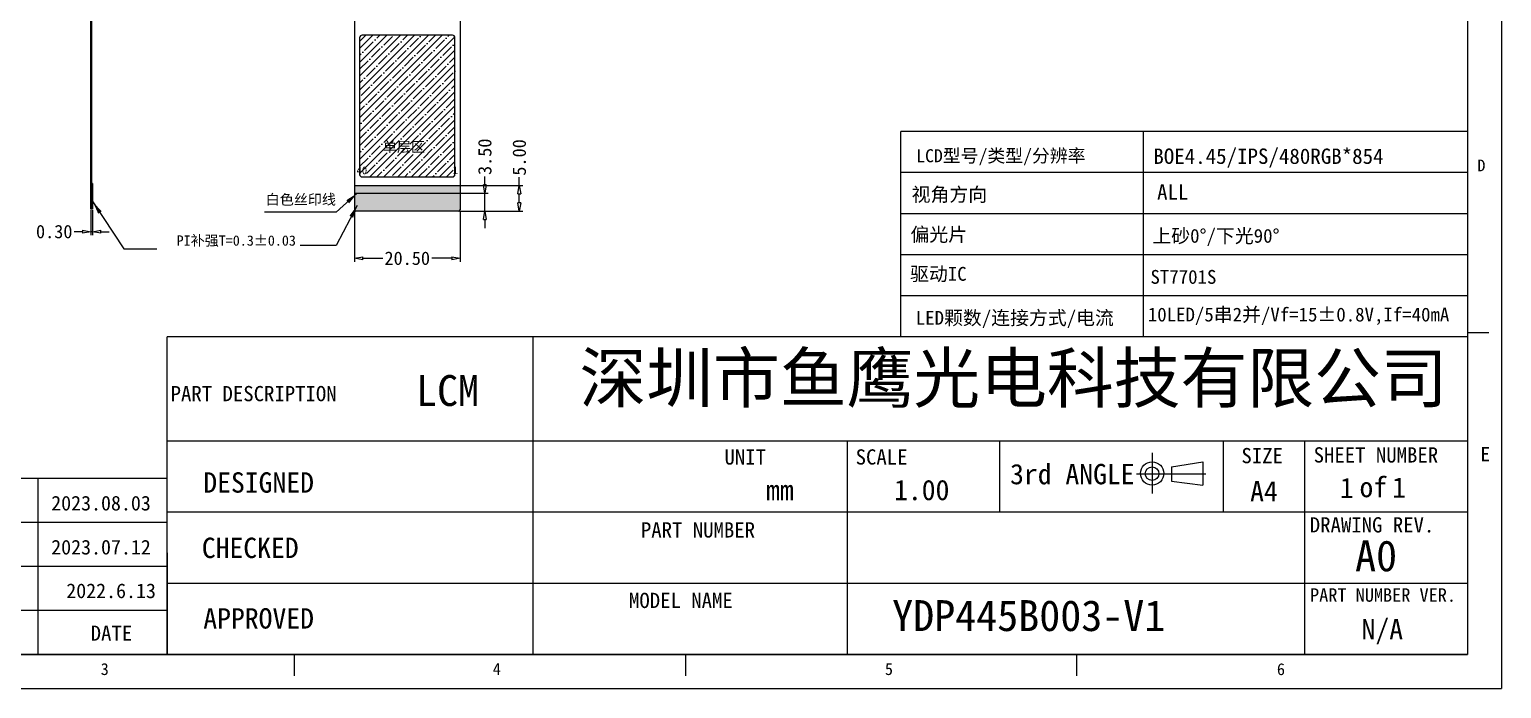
# Model space of a CAD drawing. Header units: millimetres. Extents: x 7345 to 7787, y -738 to -425.
# Drawn here: x 7501.3 to 7787, y -738.1 to -610.3 of the extents above; entities that cross this region are included whole.
import ezdxf
from ezdxf.enums import TextEntityAlignment as Align

# ---------------------------------------------------------------- set-up
doc = ezdxf.new("R2010")
doc.units = ezdxf.units.MM
doc.header["$PDMODE"] = 35
for name, color, linetype in [('FPC', 42, 'Continuous'), ('图框', 7, 'Continuous'), ('标注', 3, 'Continuous')]:
    doc.layers.add(name, color=color, linetype=linetype)
doc.layers.add('LCD', color=1, linetype='Continuous', lineweight=18)
doc.styles.add('1', font='', dxfattribs={"height": 5})
doc.styles.add('宋', font='', dxfattribs={"height": 2})
doc.styles.add('宋体', font='')
doc.styles.add('黑体', font='')
doc.styles.get('1').set_extended_font_data('KaiTi_GB2312')
doc.styles.get('宋').set_extended_font_data('SimSun')
doc.styles.get('宋体').set_extended_font_data('SimSun')
doc.styles.get('黑体').set_extended_font_data('楷体_GB2312')
doc.dimstyles.new('SYX', dxfattribs={"dimtxt": 3, "dimasz": 2.5, "dimexe": 1.25, "dimexo": 0.625, "dimtad": 1, "dimdsep": 46, "dimtxsty": '1', "dimcen": 2.5, "dimclrd": 256, "dimclre": 256, "dimclrt": 256, "dimadec": 0, "dimazin": 0, "dimtfac": 1, "dimtmove": 0, "dimatfit": 3, "dimfxl": 0, "dimarcsym": 0})
doc.dimstyles.new('标准', dxfattribs={"dimscale": 0.65, "dimtxt": 3, "dimasz": 2.5, "dimexe": 1, "dimexo": 0.3, "dimgap": 0.5, "dimtad": 0, "dimzin": 1, "dimdsep": 46, "dimtxsty": '宋体', "dimblk": 'CLOSEDBLANK', "dimcen": 0, "dimclrd": 3, "dimclre": 3, "dimclrt": 3, "dimadec": 0, "dimazin": 0, "dimtfac": 1, "dimtmove": 0, "dimatfit": 3, "dimldrblk": 'CLOSEDBLANK', "dimfxl": 0, "dimlwd": 0, "dimlwe": 0, "dimarcsym": 0})

# ---------------------------------------------------------------- blocks, each defined once
blk = doc.blocks.new('THIRD-PROJ_BL0')
at = {"linetype": 'Continuous'}
blk.add_line((257.13, 38.11), (257.13, 34.11), dxfattribs=at)
at = {"color": 7, "linetype": 'Continuous'}
for p, q in [((259.04, 36.73), (262.11, 37.22)), ((259.04, 36.73), (259.04, 35.31)), ((262.11, 37.22), (262.11, 34.94)), ((255.59, 36.06), (262.41, 36.06)), ((259.04, 35.31), (262.11, 34.94))]:
    blk.add_line(p, q, dxfattribs=at)
for centre, radius in [((257.13, 36.08), 1.14), ((257.13, 36.06), 0.67)]:
    blk.add_circle(centre, radius, dxfattribs=at)
blk = doc.blocks.new('_ClosedBlank')
at = {"color": 0, "linetype": 'ByBlock', "lineweight": -2}
for p, q in [((-1, 0.17), (0, 0)), ((-1, 0.17), (-1, -0.17)), ((0, 0), (-1, -0.17))]:
    blk.add_line(p, q, dxfattribs=at)
blk = doc.blocks.new('*D28')
at = {"layer": 'Defpoints', "color": 0}
for p in [(7513.22, -645.13), (7513.52, -645.13), (7513.52, -649.49)]:
    blk.add_point(p, dxfattribs=at)
at = {"layer": 'FPC', "color": 3, "lineweight": 0}
for p, q in [((7513.22, -645.33), (7513.22, -650.14)), ((7513.52, -645.33), (7513.52, -650.14)), ((7511.59, -649.49), (7509.97, -649.49)), ((7513.52, -649.49), (7513.22, -649.49)), ((7515.14, -649.49), (7516.77, -649.49))]:
    blk.add_line(p, q, dxfattribs=at)
at = {"layer": 'FPC', "color": 3, "lineweight": 0, "xscale": 1.625, "yscale": 1.625, "zscale": 1.625}
blk.add_blockref('_ClosedBlank', (7513.22, -649.49), dxfattribs=at)
at = {"layer": 'FPC', "color": 3, "lineweight": 0, "xscale": 1.625, "yscale": 1.625, "zscale": 1.625, "rotation": 180}
blk.add_blockref('_ClosedBlank', (7513.52, -649.49), dxfattribs=at)
at = {"layer": 'FPC', "color": 3, "insert": (7506.12, -649.49), "char_height": 2.6, "attachment_point": 5, "style": '宋体'}
blk.add_mtext('0.30', dxfattribs=at)
blk = doc.blocks.new('*D30')
at = {"layer": 'Defpoints', "color": 0}
for p in [(7584.87, -642.03), (7589.68, -642.03), (7584.57, -645.53)]:
    blk.add_point(p, dxfattribs=at)
at = {"layer": 'FPC', "color": 3, "lineweight": 0}
for p, q in [((7589.68, -640.41), (7589.68, -638.78)), ((7585.07, -642.03), (7590.33, -642.03)), ((7589.68, -645.53), (7589.68, -642.03)), ((7584.77, -645.53), (7590.33, -645.53)), ((7589.68, -647.16), (7589.68, -648.78))]:
    blk.add_line(p, q, dxfattribs=at)
at = {"layer": 'FPC', "color": 3, "lineweight": 0, "xscale": 1.625, "yscale": 1.625, "zscale": 1.625}
for p, rotation in [((7589.68, -642.03), 270), ((7589.68, -645.53), 90)]:
    blk.add_blockref('_ClosedBlank', p, dxfattribs=dict(at, rotation=rotation))
at = {"layer": 'FPC', "color": 3, "insert": (7589.68, -634.96), "char_height": 2.6, "attachment_point": 5, "rotation": 90, "style": '宋体'}
blk.add_mtext('3.50', dxfattribs=at)
blk = doc.blocks.new('*D31')
at = {"layer": 'Defpoints', "color": 0}
for p in [(7584.87, -640.53), (7596.37, -640.53), (7584.57, -645.53)]:
    blk.add_point(p, dxfattribs=at)
at = {"layer": 'FPC', "color": 3, "lineweight": 0}
for p, q in [((7596.37, -640.53), (7596.37, -638.91)), ((7585.07, -640.53), (7597.02, -640.53)), ((7596.37, -643.91), (7596.37, -642.16)), ((7584.77, -645.53), (7597.02, -645.53))]:
    blk.add_line(p, q, dxfattribs=at)
at = {"layer": 'FPC', "color": 3, "lineweight": 0, "xscale": 1.625, "yscale": 1.625, "zscale": 1.625}
for p, rotation in [((7596.37, -640.53), 90), ((7596.37, -645.53), 270)]:
    blk.add_blockref('_ClosedBlank', p, dxfattribs=dict(at, rotation=rotation))
at = {"layer": 'FPC', "color": 3, "insert": (7596.37, -635.09), "char_height": 2.6, "attachment_point": 5, "rotation": 90, "style": '宋体'}
blk.add_mtext('5.00', dxfattribs=at)
blk = doc.blocks.new('*D32')
at = {"layer": 'Defpoints', "color": 0}
for p in [(7564.37, -645.23), (7584.87, -645.23), (7584.87, -654.66)]:
    blk.add_point(p, dxfattribs=at)
at = {"layer": 'FPC', "color": 3, "lineweight": 0}
for p, q in [((7564.37, -645.43), (7564.37, -655.31)), ((7584.87, -645.43), (7584.87, -655.31)), ((7566, -654.66), (7569.86, -654.66)), ((7583.25, -654.66), (7579.38, -654.66))]:
    blk.add_line(p, q, dxfattribs=at)
at = {"layer": 'FPC', "color": 3, "lineweight": 0, "xscale": 1.625, "yscale": 1.625, "zscale": 1.625, "rotation": 180}
blk.add_blockref('_ClosedBlank', (7564.37, -654.66), dxfattribs=at)
at = {"layer": 'FPC', "color": 3, "lineweight": 0, "xscale": 1.625, "yscale": 1.625, "zscale": 1.625}
blk.add_blockref('_ClosedBlank', (7584.87, -654.66), dxfattribs=at)
at = {"layer": 'FPC', "color": 3, "insert": (7574.62, -654.66), "char_height": 2.6, "attachment_point": 5, "style": '宋体'}
blk.add_mtext('20.50', dxfattribs=at)

msp = doc.modelspace()

# ---------------------------------------------------------------- hatches: boundary and pattern name
at = {"layer": '图框', "linetype": 'ByBlock'}
h = msp.add_hatch(dxfattribs=at)
h.set_pattern_fill('ANSI35', color=256, scale=0.3)
h.set_pattern_definition([(45, (6623.0828, -1346.1018), (-1.3470384, 1.3470384), []), (45, (6624.4298, -1346.1018), (-1.3470384, 1.3470384), [2.38125, -0.47625, 0, -0.47625])])
h.paths.add_polyline_path([(7565.872, -638.874), (7583.372, -638.874, 0.4142136), (7583.872, -638.374), (7583.872, -611.874, 0.4142136), (7583.372, -611.374), (7565.872, -611.374, 0.4142136), (7565.372, -611.874), (7565.372, -638.374, 0.4142136)])
h.paths.add_polyline_path([(7569.255, -635.275), (7578.789, -635.275), (7578.789, -631.431), (7569.255, -631.431)], flags=24)
at = {"layer": '标注'}
h = msp.add_hatch(color=5, dxfattribs=at)
h.dxf.hatch_style = 1
h.paths.add_polyline_path([(7584.872, -642.031), (7564.372, -642.031), (7564.372, -645.231, 0.4142136), (7564.672, -645.531), (7584.572, -645.531, 0.4142136), (7584.872, -645.231)])
h.paths.add_polyline_path([(7584.872, -640.531), (7564.372, -640.531), (7564.372, -642.031), (7584.872, -642.031)])

# ---------------------------------------------------------------- linework, layer by layer
at = {"color": 7, "linetype": 'Continuous'}
for p in [(7786.974, -424.793), (7345.106, -738.122)]:
    msp.add_line(p, (7786.974, -738.122), dxfattribs=at)
at = {"linetype": 'Continuous'}
for p, q in [((7780.396, -431.37), (7780.396, -731.545)), ((7780.396, -669.061), (7784.507, -669.061)), ((7351.684, -731.545), (7780.396, -731.545)), ((7552.674, -731.545), (7552.674, -735.656)), ((7628.592, -731.545), (7628.592, -735.656)), ((7704.511, -731.545), (7704.511, -735.656))]:
    msp.add_line(p, q, dxfattribs=at)
at = {"color": 4, "linetype": 'Continuous'}
for p, q in [((7780.396, -630.079), (7670.397, -630.08)), ((7670.397, -669.883), (7670.397, -630.08)), ((7717.482, -669.883), (7717.482, -630.08)), ((7780.396, -638.04), (7670.397, -638.04)), ((7780.396, -646.001), (7670.397, -646.001)), ((7780.396, -653.962), (7670.397, -653.962)), ((7780.396, -661.922), (7670.397, -661.922)), ((7528.026, -731.545), (7528.026, -669.883)), ((7780.396, -669.883), (7528.026, -669.883)), ((7599.06, -731.545), (7599.06, -669.883)), ((7670.397, -669.883), (7670.397, -669.883)), ((7780.396, -669.883), (7670.397, -669.883)), ((7634.578, -690.108), (7528.026, -690.108)), ((7780.396, -690.108), (7634.578, -690.108)), ((7660.032, -731.545), (7660.032, -690.108)), ((7689.63, -703.92), (7689.63, -690.108)), ((7733.04, -703.92), (7733.04, -690.108)), ((7748.825, -731.545), (7748.825, -690.108)), ((7528.026, -697.388), (7389.243, -697.388)), ((7502.919, -697.388), (7502.919, -731.545)), ((7634.578, -703.92), (7528.026, -703.92)), ((7780.396, -703.92), (7634.578, -703.92)), ((7528.026, -705.928), (7389.243, -705.928)), ((7528.026, -711.813), (7528.026, -731.545)), ((7528.026, -714.467), (7389.243, -714.467)), ((7634.578, -717.733), (7528.026, -717.733)), ((7780.396, -717.733), (7634.578, -717.733)), ((7528.026, -723.006), (7389.243, -723.006)), ((7570.087, -731.545), (7428.964, -731.545)), ((7634.578, -731.545), (7528.026, -731.545)), ((7780.396, -731.545), (7634.578, -731.545))]:
    msp.add_line(p, q, dxfattribs=at)
at = {"const_width": 0.2}
msp.add_lwpolyline([(7564.372, -642.031), (7584.872, -642.031)], dxfattribs=at)
at = {"layer": 'FPC', "color": 30}
for p, q in [((7564.372, -590.331), (7564.372, -645.231)), ((7584.872, -590.331), (7584.872, -645.231)), ((7584.572, -645.531), (7564.672, -645.531))]:
    msp.add_line(p, q, dxfattribs=at)
for centre, start, end in [((7564.672, -645.231), 180, 270), ((7584.572, -645.231), 270, 0)]:
    msp.add_arc(centre, 0.3, start, end, dxfattribs=at)
at = {"layer": 'LCD', "color": 30, "linetype": 'ByBlock'}
for p, q in [((7513.215, -645.131), (7513.215, -570.785)), ((7513.365, -570.785), (7513.365, -645.131)), ((7513.515, -640.131), (7513.365, -640.131)), ((7513.365, -640.131), (7513.365, -645.131)), ((7513.515, -640.131), (7513.515, -645.131)), ((7513.365, -645.131), (7513.215, -645.131)), ((7513.515, -645.131), (7513.365, -645.131))]:
    msp.add_line(p, q, dxfattribs=at)
at = {"layer": '图框', "linetype": 'ByBlock'}
for p, q in [((7565.372, -611.874), (7565.372, -638.374)), ((7583.372, -611.374), (7565.872, -611.374)), ((7583.872, -638.374), (7583.872, -611.874)), ((7565.872, -638.874), (7583.372, -638.874))]:
    msp.add_line(p, q, dxfattribs=at)
for centre, start, end in [((7565.872, -611.874), 90, 180), ((7583.372, -611.874), 0, 90), ((7565.872, -638.374), 180, 270), ((7583.372, -638.374), 270, 0)]:
    msp.add_arc(centre, 0.5, start, end, dxfattribs=at)
at = {"layer": '标注'}
for p, q in [((7564.372, -640.531), (7584.872, -640.531)), ((7564.372, -642.031), (7584.872, -642.031))]:
    msp.add_line(p, q, dxfattribs=at)

# ---------------------------------------------------------------- block references
at = {"color": 4, "linetype": 'Continuous', "xscale": 1.973187216000497, "yscale": 1.973187216000497, "zscale": 1.973187216000497}
msp.add_blockref('THIRD-PROJ_BL0', (7211.804, -767.592), dxfattribs=at)

# ---------------------------------------------------------------- texts
at = {"color": 0, "linetype": 'Continuous', "style": '宋体'}
for s, height, rotation, p in [('LCD型号/类型/分辨率', 2.53743, 359.99988, (7689.803, -636.024)), ('视角方向', 2.6851, 359.99988, (7679.825, -643.623)), ('偏光片', 2.6851, 0.00012, (7677.755, -651.375)), ('驱动IC', 2.6851, 0.00012, (7677.681, -659.02)), ('LED颗数/连接方式/电流', 2.68511, 0.00012, (7692.522, -667.55))]:
    msp.add_text(s, height=height, rotation=rotation, dxfattribs=at).set_placement(p, align=Align.CENTER)
at = {"color": 4, "linetype": 'Continuous', "style": '宋体'}
for s, height, p in [('D', 2.302, (7782.274, -637.797)), ('PART DESCRIPTION', 2.95978, (7528.705, -682.386)), ('SHEET NUMBER', 2.95978, (7750.507, -694.275)), ('E', 2.762, (7782.865, -694.04)), ('UNIT', 2.9598, (7636.18, -694.674)), ('SCALE', 2.9598, (7661.634, -694.674)), ('SIZE', 2.9598, (7736.497, -694.419)), ('3rd ANGLE', 3.9464, (7691.603, -698.494)), ('DRAWING REV.', 2.95978, (7749.761, -707.843)), ('PART NUMBER', 2.95978, (7619.963, -708.821)), ('MODEL NAME', 2.9598, (7617.66, -722.505)), ('PART NUMBER VER.', 2.6019, (7749.813, -721.279)), ('3', 2.302, (7515.134, -735.499)), ('4', 2.302, (7591.214, -735.472)), ('5', 2.302, (7667.312, -735.498)), ('6', 2.302, (7743.38, -735.511))]:
    msp.add_text(s, height=height, dxfattribs=at).set_placement(p)
at = {"color": 1, "linetype": 'Continuous', "style": '宋体'}
for s, height, p in [('LCM ', 5.9936, (7584.483, -683.307)), ('A0', 5.9936, (7762.629, -715.369)), ('YDP445B003-V1', 5.99356, (7695.222, -726.968))]:
    msp.add_text(s, height=height, dxfattribs=at).set_placement(p, align=Align.CENTER)
at = {"color": 4, "linetype": 'Continuous', "style": '宋体'}
for s, height, p in [('DESIGNED', 3.9464, (7545.784, -700.119)), ('of', 3.9464, (7762.094, -701.011)), ('mm', 3.9464, (7646.933, -701.58)), ('1.00', 3.9464, (7674.459, -701.58)), ('A4', 3.9464, (7740.867, -701.819)), ('1', 3.946, (7756.94, -701.166)), ('1', 3.946, (7767.076, -701.091)), ('CHECKED', 3.9464, (7544.15, -712.8)), ('APPROVED', 3.9464, (7545.784, -726.485)), ('N/A', 3.9464, (7763.832, -728.604)), ('DATE', 2.9598, (7517.217, -728.853))]:
    msp.add_text(s, height=height, dxfattribs=at).set_placement(p, align=Align.CENTER)
at = {"color": 1, "attachment_point": 1, "style": '宋体'}
for s, insert, char_height, width in [('ALL', (7720.125, -640.313), 2.9853, 93.48293), ('10LED/5串2并/Vf=15%%P0.8V,If=40mA', (7718.333, -664.223), 2.68673, 72.70849)]:
    msp.add_mtext(s, dxfattribs=dict(at, insert=insert, char_height=char_height, width=width))
at = {"color": 2, "insert": (7608.047, -673.126), "char_height": 9.5, "width": 227.02271, "attachment_point": 1, "style": '黑体'}
msp.add_mtext('{\\C4;深圳市鱼鹰光电科技有限公司}', dxfattribs=at)
at = {"color": 1, "style": '宋体'}
for tag, p, height in [('BOE4.45/IPS/480RGB*854', (7719.4, -636.344), 2.985), ('上砂0°/下光90°', (7719.209, -651.641), 2.687), ('ST7701S', (7718.845, -659.608), 2.687)]:
    msp.add_attdef(tag, p, '', height=height, dxfattribs=at)
at = {"layer": 'FPC', "color": 1, "style": '宋'}
for s, p in [('2023.08.03', (7505.53, -703.577)), ('2023.07.12', (7505.53, -712.116)), ('2022.6.13', (7508.452, -720.579))]:
    msp.add_text(s, height=2.8418, dxfattribs=at).set_placement(p)
at = {"layer": '图框', "linetype": 'ByBlock', "insert": (7569.889, -632.031), "char_height": 2, "attachment_point": 1, "style": '宋'}
msp.add_mtext_dynamic_manual_height_columns('{\\C1;单层区}', width=8.51082, gutter_width=12.5, heights=[3.094], dxfattribs=at)
at = {"layer": '图框', "color": 0, "linetype": 'ByBlock', "char_height": 1.5, "attachment_point": 3, "style": '宋'}
for s, insert in [('{\\C256;40}', (7566.831, -636.854)), ('{\\C256;1}', (7584.48, -636.824))]:
    msp.add_mtext_dynamic_manual_height_columns(s, width=8.51082, gutter_width=12.5, heights=[3.094], dxfattribs=dict(at, insert=insert))
at = {"layer": '图框', "color": 0, "linetype": 'ByBlock', "insert": (7560.793, -642.25), "char_height": 2, "width": 24.27742, "attachment_point": 3, "style": '宋'}
msp.add_mtext('{\\C3;白色丝印线}', dxfattribs=at)
at = {"layer": '图框', "linetype": 'ByBlock', "insert": (7553.012, -650.211), "char_height": 2, "width": 24.27742, "attachment_point": 3, "style": '宋'}
msp.add_mtext('{\\C3;PI补强T=0.3±0.03}', dxfattribs=at)
msp.add_mtext('{\\C3;PI补强T=0.3±0.03}', dxfattribs=at)

# ---------------------------------------------------------------- dimensions: what is measured, and where the dimension line sits
at = {"layer": 'FPC', "color": 30}
for base, p2, picture, middle in [((7589.677, -642.031), (7584.872, -642.031), '*D30', (7589.677, -634.96)), ((7596.371, -640.531), (7584.872, -640.531), '*D31', (7596.371, -635.085))]:
    dim = msp.add_linear_dim(base=base, p1=(7584.572, -645.531), p2=p2, angle=90, dimstyle='标准', override={"dimtxt": 4, "dimtdec": 1}, dxfattribs=at)
    dim.commit()
    dim.dimension.update_dxf_attribs({"geometry": picture, "text_midpoint": middle})
dim = msp.add_linear_dim(base=(7513.515, -649.489), p1=(7513.215, -645.131), p2=(7513.515, -645.131), dimstyle='标准', override={"dimtxt": 4, "dimtdec": 1}, dxfattribs=at)
dim.commit()
dim.dimension.update_dxf_attribs({"geometry": '*D28', "text_midpoint": (7506.123, -649.489), "dimtype": 160})
dim = msp.add_linear_dim(base=(7584.872, -654.656), p1=(7564.372, -645.231), p2=(7584.872, -645.231), dimstyle='标准', override={"dimtxt": 4, "dimtdec": 1}, dxfattribs=at)
dim.commit()
dim.dimension.update_dxf_attribs({"geometry": '*D32', "text_midpoint": (7574.622, -654.656)})

# ---------------------------------------------------------------- leaders
at = {"layer": '标注', "color": 3, "linetype": 'ByBlock'}
for points in [[(7564.93, -642.031), (7560.803, -645.698), (7546.92, -645.698)], [(7513.604, -643.686), (7519.631, -652.789), (7526.045, -652.789)], [(7564.93, -644.389), (7560.803, -652.169), (7553.861, -652.169)]]:
    msp.add_leader(points, dimstyle='SYX', override={"dimgap": 0.625, "dimtad": 0}, dxfattribs=at)

doc.saveas('drawing.dxf')
